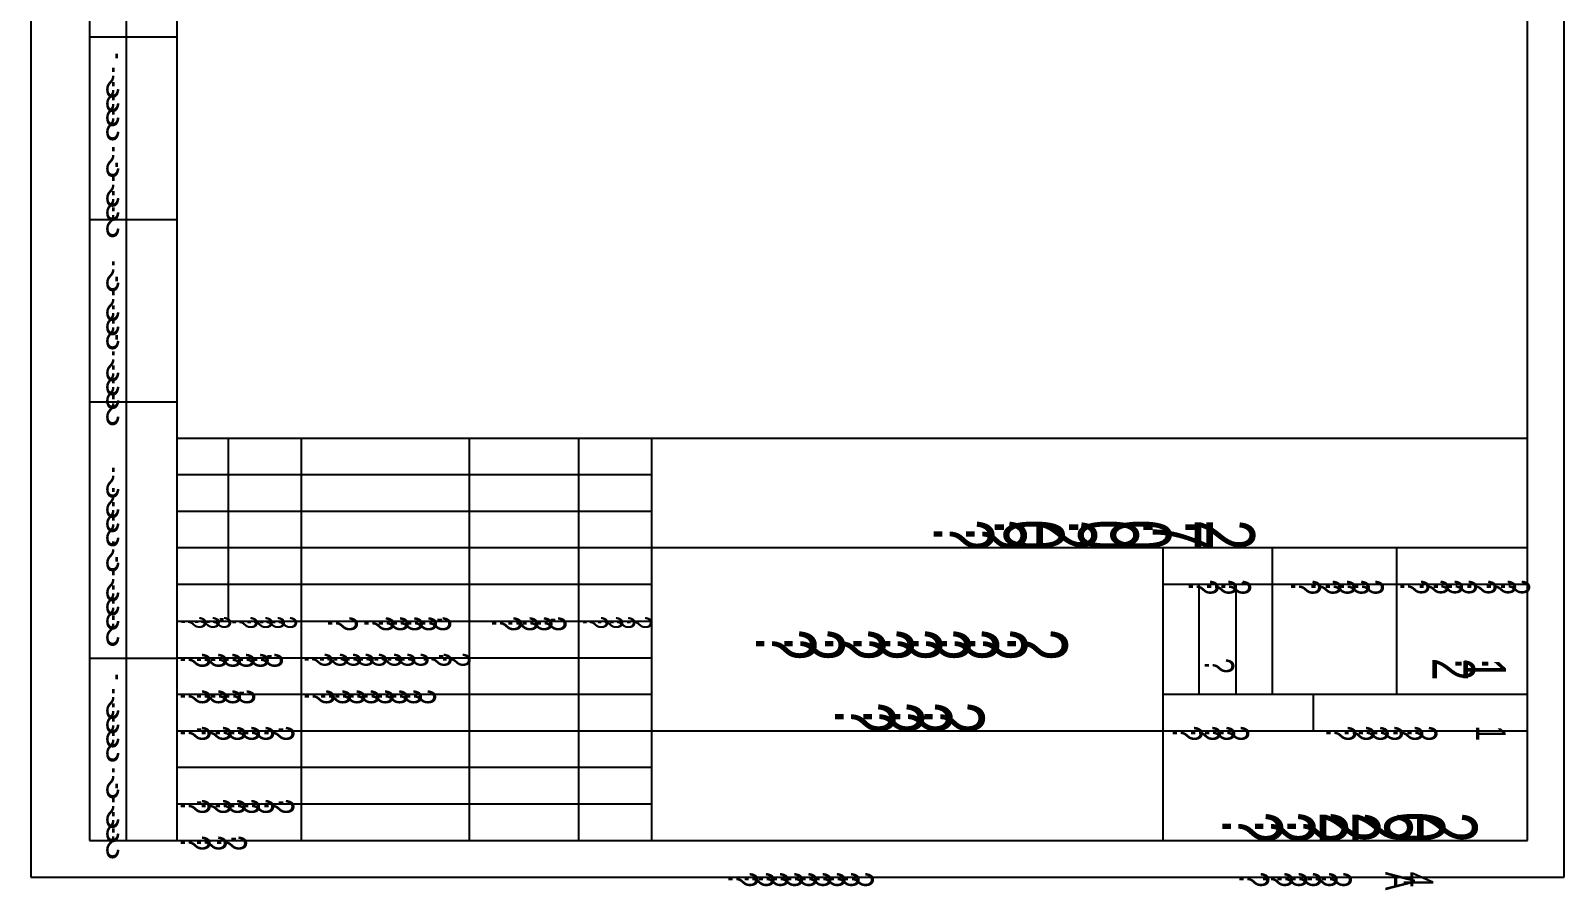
# Model space of a CAD drawing. Extents: x 0 to 74, y -1 to 105.
# Drawn here: x 0 to 74.2, y -0.6 to 41 of the extents above; entities that cross this region are included whole.
import ezdxf

# ---------------------------------------------------------------- set-up
doc = ezdxf.new("R2010")
doc.units = 0
doc.header["$MEASUREMENT"] = 0
doc.linetypes.add('atContinuous2', pattern=[0])
doc.layers.add('at_Entity', color=7, linetype='Continuous')
doc.layers.add('at_Text', color=7, linetype='Continuous')
doc.styles.get("Standard").update_dxf_attribs({"font": 'txt', "height": 1})

msp = doc.modelspace()

# ---------------------------------------------------------------- linework, layer by layer
at = {"layer": 'at_Entity', "color": 0, "linetype": 'atContinuous2'}
for p, q in [((0.03, 104.971), (0.03, 0.06)), ((74.197, 0.06), (74.197, 104.971)), ((7.088, 103.206), (7.088, 1.824)), ((72.433, 1.824), (72.433, 103.206)), ((72.433, 21.263), (7.088, 21.263)), ((7.088, 21.263), (7.088, 1.824)), ((9.57, 21.263), (9.57, 12.411)), ((13.099, 21.263), (13.099, 1.824)), ((21.233, 21.263), (21.233, 1.824)), ((26.527, 21.263), (26.527, 1.824)), ((30.056, 21.263), (30.056, 1.824)), ((30.056, 19.499), (7.088, 19.499)), ((30.056, 17.734), (7.088, 17.734)), ((30.056, 15.97), (7.088, 15.97)), ((72.433, 15.97), (30.056, 15.97)), ((54.788, 15.97), (54.788, 1.824)), ((60.081, 15.97), (60.081, 8.882)), ((66.093, 15.97), (66.093, 8.882)), ((30.056, 14.205), (7.088, 14.205)), ((60.081, 14.205), (54.788, 14.205)), ((56.523, 14.205), (56.523, 8.882)), ((58.317, 14.205), (58.317, 8.882)), ((72.433, 14.205), (60.081, 14.205)), ((30.056, 12.411), (7.088, 12.411)), ((30.056, 10.647), (7.088, 10.647)), ((30.056, 8.882), (7.088, 8.882)), ((72.433, 8.882), (54.788, 8.882)), ((62.055, 8.882), (62.055, 7.118)), ((30.056, 7.118), (7.088, 7.118)), ((54.788, 7.118), (30.056, 7.118)), ((72.433, 7.118), (54.788, 7.118)), ((30.056, 5.353), (7.088, 5.353)), ((30.056, 3.589), (7.088, 3.589)), ((7.088, 1.824), (72.433, 1.824)), ((0.03, 0.06), (74.197, 0.06))]:
    msp.add_line(p, q, dxfattribs=at)
at = {"layer": 'at_Entity', "color": 7, "linetype": 'atContinuous2'}
for p, q in [((2.871, 53.054), (2.871, 1.824)), ((4.635, 53.054), (4.635, 1.824)), ((2.871, 40.672), (7.088, 40.672)), ((2.871, 31.85), (7.088, 31.85)), ((2.871, 23.028), (7.088, 23.028)), ((2.871, 10.647), (7.088, 10.647)), ((2.871, 1.824), (7.088, 1.824))]:
    msp.add_line(p, q, dxfattribs=at)
at = {"layer": 'at_Entity', "color": 0}
for points in [[(0.03, 0.06, 0.0211, 0.0211, 0), (0.03, 104.971, 0.0211, 0.0211, 0)], [(74.197, 104.971, 0.0211, 0.0211, 0), (74.197, 0.06, 0.0211, 0.0211, 0)], [(7.088, 1.824, 0.0211, 0.0211, 0), (7.088, 103.206, 0.0211, 0.0211, 0)], [(72.433, 103.206, 0.0211, 0.0211, 0), (72.433, 1.824, 0.0211, 0.0211, 0)], [(7.088, 21.263, 0.0211, 0.0211, 0), (72.433, 21.263, 0.0211, 0.0211, 0)], [(7.088, 1.824, 0.0211, 0.0211, 0), (7.088, 21.263, 0.0211, 0.0211, 0)], [(9.57, 12.411, 0.0211, 0.0211, 0), (9.57, 21.263, 0.0211, 0.0211, 0)], [(13.099, 1.824, 0.0211, 0.0211, 0), (13.099, 21.263, 0.0211, 0.0211, 0)], [(21.233, 1.824, 0.0211, 0.0211, 0), (21.233, 21.263, 0.0211, 0.0211, 0)], [(26.527, 1.824, 0.0211, 0.0211, 0), (26.527, 21.263, 0.0211, 0.0211, 0)], [(30.056, 1.824, 0.0211, 0.0211, 0), (30.056, 21.263, 0.0211, 0.0211, 0)], [(7.088, 19.499, 0.0211, 0.0211, 0), (30.056, 19.499, 0.0211, 0.0211, 0)], [(7.088, 17.734, 0.0211, 0.0211, 0), (30.056, 17.734, 0.0211, 0.0211, 0)], [(7.088, 15.97, 0.0211, 0.0211, 0), (30.056, 15.97, 0.0211, 0.0211, 0)], [(30.056, 15.97, 0.0211, 0.0211, 0), (72.433, 15.97, 0.0211, 0.0211, 0)], [(54.788, 1.824, 0.0211, 0.0211, 0), (54.788, 15.97, 0.0211, 0.0211, 0)], [(60.081, 8.882, 0.0211, 0.0211, 0), (60.081, 15.97, 0.0211, 0.0211, 0)], [(66.093, 8.882, 0.0211, 0.0211, 0), (66.093, 15.97, 0.0211, 0.0211, 0)], [(7.088, 14.205, 0.0211, 0.0211, 0), (30.056, 14.205, 0.0211, 0.0211, 0)], [(54.788, 14.205, 0.0211, 0.0211, 0), (60.081, 14.205, 0.0211, 0.0211, 0)], [(56.523, 8.882, 0.0211, 0.0211, 0), (56.523, 14.205, 0.0211, 0.0211, 0)], [(58.317, 8.882, 0.0211, 0.0211, 0), (58.317, 14.205, 0.0211, 0.0211, 0)], [(60.081, 14.205, 0.0211, 0.0211, 0), (72.433, 14.205, 0.0211, 0.0211, 0)], [(7.088, 12.411, 0.0211, 0.0211, 0), (30.056, 12.411, 0.0211, 0.0211, 0)], [(7.088, 10.647, 0.0211, 0.0211, 0), (30.056, 10.647, 0.0211, 0.0211, 0)], [(7.088, 8.882, 0.0211, 0.0211, 0), (30.056, 8.882, 0.0211, 0.0211, 0)], [(54.788, 8.882, 0.0211, 0.0211, 0), (72.433, 8.882, 0.0211, 0.0211, 0)], [(62.055, 7.118, 0.0211, 0.0211, 0), (62.055, 8.882, 0.0211, 0.0211, 0)], [(7.088, 7.118, 0.0211, 0.0211, 0), (30.056, 7.118, 0.0211, 0.0211, 0)], [(30.056, 7.118, 0.0211, 0.0211, 0), (54.788, 7.118, 0.0211, 0.0211, 0)], [(54.788, 7.118, 0.0211, 0.0211, 0), (72.433, 7.118, 0.0211, 0.0211, 0)], [(7.088, 5.353, 0.0211, 0.0211, 0), (30.056, 5.353, 0.0211, 0.0211, 0)], [(7.088, 3.589, 0.0211, 0.0211, 0), (30.056, 3.589, 0.0211, 0.0211, 0)], [(72.433, 1.824, 0.0211, 0.0211, 0), (7.088, 1.824, 0.0211, 0.0211, 0)], [(74.197, 0.06, 0.0211, 0.0211, 0), (0.03, 0.06, 0.0211, 0.0211, 0)]]:
    msp.add_lwpolyline(points, format="xyseb", dxfattribs=at)
at = {"layer": 'at_Entity', "color": 7}
for points in [[(2.871, 1.824, 0.0211, 0.0211, 0), (2.871, 53.054, 0.0211, 0.0211, 0)], [(4.635, 1.824, 0.0211, 0.0211, 0), (4.635, 53.054, 0.0211, 0.0211, 0)], [(7.088, 40.672, 0.0211, 0.0211, 0), (2.871, 40.672, 0.0211, 0.0211, 0)], [(7.088, 31.85, 0.0211, 0.0211, 0), (2.871, 31.85, 0.0211, 0.0211, 0)], [(7.088, 23.028, 0.0211, 0.0211, 0), (2.871, 23.028, 0.0211, 0.0211, 0)], [(7.088, 10.647, 0.0211, 0.0211, 0), (2.871, 10.647, 0.0211, 0.0211, 0)], [(7.088, 1.824, 0.0211, 0.0211, 0), (2.871, 1.824, 0.0211, 0.0211, 0)]]:
    msp.add_lwpolyline(points, format="xyseb", dxfattribs=at)

# ---------------------------------------------------------------- texts
at = {"layer": 'at_Text', "color": 0, "width": 0.7}
for s, height, rotation, p in [('.', 1.436, 179.99945, (4.367, 39.865)), ('?', 1.436, 179.99945, (4.367, 39.178)), ('?', 1.436, 179.99945, (4.367, 38.491)), ('?', 1.436, 179.99945, (4.367, 37.804)), ('?', 1.436, 179.99945, (4.367, 37.117)), ('?', 1.436, 179.99945, (4.367, 35.351)), ('.', 1.436, 179.99945, (4.367, 34.599)), ('?', 1.436, 179.99945, (4.367, 33.912)), ('?', 1.436, 179.99945, (4.367, 33.225)), ('?', 1.436, 179.99945, (4.367, 32.44)), ('?', 1.436, 179.99945, (4.367, 29.828)), ('.', 1.436, 179.99945, (4.367, 29.076)), ('?', 1.436, 179.99945, (4.367, 28.389)), ('?', 1.436, 179.99945, (4.367, 27.702)), ('?', 1.436, 179.99945, (4.367, 27.015)), ('.', 1.436, 179.99945, (4.367, 26.263)), ('?', 1.436, 179.99945, (4.367, 25.478)), ('?', 1.436, 179.99945, (4.367, 24.791)), ('?', 1.436, 179.99945, (4.367, 24.137)), ('?', 1.436, 179.99945, (4.367, 23.352)), ('?', 1.436, 179.99945, (4.367, 19.853)), ('?', 1.436, 179.99945, (4.367, 18.872)), ('?', 1.436, 179.99945, (4.367, 18.185)), ('?', 1.436, 179.99945, (4.367, 17.498)), ('?', 2.907, 269.99945, (43.701, 17.353)), ('?', 2.907, 269.99945, (45.271, 17.353)), ('.', 2.907, 269.99945, (46.645, 17.353)), ('0', 2.907, 269.99945, (47.103, 17.353)), ('2', 2.907, 269.99945, (48.673, 17.353)), ('.', 2.907, 269.99945, (50.243, 17.353)), ('0', 2.907, 269.99945, (50.701, 17.353)), ('0', 2.907, 269.99945, (52.271, 17.353)), ('.', 2.907, 269.99945, (53.841, 17.353)), ('7', 2.907, 269.99945, (54.299, 17.353)), ('.', 2.907, 269.99945, (55.869, 17.353)), ('2', 2.907, 269.99945, (56.327, 17.353)), ('?', 1.436, 179.99945, (4.367, 16.288)), ('?', 1.436, 179.99945, (4.367, 14.848)), ('.', 1.436, 179.99945, (4.367, 15.535)), ('?', 1.436, 179.99945, (4.367, 14.162)), ('?', 1.436, 269.99945, (56.04, 14.447)), ('?', 1.436, 269.99945, (56.923, 14.447)), ('?', 1.436, 269.99945, (57.61, 14.447)), ('.', 1.436, 269.99945, (58.592, 14.447)), ('?', 1.436, 269.99945, (60.993, 14.447)), ('?', 1.436, 269.99945, (61.974, 14.447)), ('?', 1.436, 269.99945, (62.661, 14.447)), ('?', 1.436, 269.99945, (63.348, 14.447)), ('?', 1.436, 269.99945, (64.035, 14.447)), ('?', 1.402, 269.99945, (66.267, 14.447)), ('?', 1.402, 269.99945, (67.21, 14.447)), ('?', 1.402, 269.99945, (67.891, 14.447)), ('?', 1.402, 269.99945, (68.572, 14.447)), ('?', 1.402, 269.99945, (69.515, 14.447)), ('?', 1.402, 269.99945, (70.458, 14.447)), ('?', 1.402, 269.99945, (71.14, 14.447)), ('?', 1.436, 179.99945, (4.367, 13.475)), ('?', 1.436, 179.99945, (4.367, 12.69)), ('?', 1.195, 269.99945, (7.312, 12.681)), ('?', 1.195, 269.99945, (7.961, 12.681)), ('?', 1.195, 269.99945, (8.512, 12.681)), ('?', 1.209, 269.99945, (9.782, 12.681)), ('?', 1.209, 269.99945, (10.505, 12.681)), ('?', 1.209, 269.99945, (11.096, 12.681)), ('?', 1.209, 269.99945, (11.688, 12.681)), ('?', 1.436, 269.99945, (14.399, 12.681)), ('?', 1.436, 269.99945, (16.165, 12.681)), ('?', 1.436, 269.99945, (16.852, 12.681)), ('?', 1.436, 269.99945, (17.539, 12.681)), ('?', 1.436, 269.99945, (18.226, 12.681)), ('?', 1.436, 269.99945, (18.913, 12.681)), ('?', 1.436, 269.99945, (22.337, 12.681)), ('?', 1.436, 269.99945, (23.122, 12.681)), ('?', 1.436, 269.99945, (23.809, 12.681)), ('?', 1.436, 269.99945, (24.496, 12.681)), ('?', 1.209, 269.99945, (26.737, 12.681)), ('?', 1.209, 269.99945, (27.459, 12.681)), ('?', 1.209, 269.99945, (28.051, 12.681)), ('?', 1.209, 269.99945, (28.872, 12.681)), ('.', 1.195, 269.99945, (9.162, 12.681)), ('.', 1.436, 269.99945, (19.698, 12.681)), ('.', 1.436, 269.99945, (25.183, 12.681)), ('?', 2.907, 269.99945, (35.099, 12.055)), ('?', 2.907, 269.99945, (36.473, 12.055)), ('?', 2.907, 269.99945, (38.436, 12.055)), ('?', 2.907, 269.99945, (39.81, 12.055)), ('?', 2.907, 269.99945, (41.183, 12.055)), ('?', 2.907, 269.99945, (42.557, 12.055)), ('?', 2.907, 269.99945, (43.931, 12.055)), ('?', 2.907, 269.99945, (45.305, 12.055)), ('?', 2.907, 269.99945, (47.267, 12.055)), ('?', 1.436, 269.99945, (7.273, 10.915)), ('?', 1.436, 269.99945, (8.058, 10.915)), ('?', 1.436, 269.99945, (8.745, 10.915)), ('?', 1.436, 269.99945, (9.399, 10.915)), ('?', 1.436, 269.99945, (10.086, 10.915)), ('?', 1.436, 269.99945, (10.773, 10.915)), ('.', 1.436, 269.99945, (11.46, 10.915)), ('?', 1.334, 269.99945, (13.278, 10.915)), ('?', 1.334, 269.99945, (14.016, 10.915)), ('?', 1.334, 269.99945, (14.656, 10.915)), ('?', 1.334, 269.99945, (15.263, 10.915)), ('?', 1.334, 269.99945, (15.903, 10.915)), ('?', 1.334, 269.99945, (16.641, 10.915)), ('?', 1.334, 269.99945, (17.281, 10.915)), ('?', 1.334, 269.99945, (17.921, 10.915)), ('?', 1.334, 269.99945, (19.037, 10.915)), ('.', 1.334, 269.99945, (19.776, 10.915)), ('?', 1.334, 269.99945, (19.958, 10.915)), ('?', 1.419, 269.99945, (56.815, 10.647)), ('2', 2.067, 269.99945, (67.82, 10.647)), (':', 2.067, 269.99945, (68.942, 10.647)), ('1', 2.067, 269.99945, (69.316, 10.647)), ('.', 1.436, 179.99945, (4.367, 9.841)), ('?', 1.436, 179.99945, (4.367, 9.154)), ('?', 1.436, 269.99945, (7.273, 9.149)), ('?', 1.436, 269.99945, (8.058, 9.149)), ('?', 1.436, 269.99945, (8.745, 9.149)), ('?', 1.436, 269.99945, (9.432, 9.149)), ('.', 1.436, 269.99945, (10.119, 9.149)), ('?', 1.436, 269.99945, (13.278, 9.149)), ('?', 1.436, 269.99945, (14.063, 9.149)), ('?', 1.436, 269.99945, (14.75, 9.149)), ('?', 1.436, 269.99945, (15.436, 9.149)), ('?', 1.436, 269.99945, (16.123, 9.149)), ('?', 1.436, 269.99945, (16.81, 9.149)), ('?', 1.436, 269.99945, (17.497, 9.149)), ('?', 1.436, 269.99945, (18.184, 9.149)), ('?', 1.436, 179.99945, (4.367, 8.467)), ('?', 2.907, 269.99945, (38.926, 8.523)), ('?', 2.907, 269.99945, (40.3, 8.523)), ('?', 2.907, 269.99945, (41.674, 8.523)), ('?', 2.907, 269.99945, (43.244, 8.523)), ('?', 1.436, 179.99945, (4.367, 7.78)), ('?', 1.436, 179.99945, (4.367, 7.094)), ('?', 1.436, 269.99945, (7.273, 7.383)), ('.', 1.436, 269.99945, (8.058, 7.383)), ('?', 1.436, 269.99945, (8.287, 7.383)), ('?', 1.436, 269.99945, (8.974, 7.383)), ('?', 1.436, 269.99945, (9.661, 7.383)), ('?', 1.436, 269.99945, (10.348, 7.383)), ('?', 1.436, 269.99945, (11.329, 7.383)), ('.', 1.436, 269.99945, (12.016, 7.383)), ('?', 1.436, 269.99945, (55.262, 7.383)), ('?', 1.436, 269.99945, (56.146, 7.383)), ('?', 1.436, 269.99945, (56.833, 7.383)), ('?', 1.436, 269.99945, (57.519, 7.383)), ('?', 1.436, 269.99945, (62.695, 7.383)), ('?', 1.436, 269.99945, (63.578, 7.383)), ('?', 1.436, 269.99945, (64.265, 7.383)), ('?', 1.436, 269.99945, (64.952, 7.383)), ('?', 1.436, 269.99945, (65.934, 7.383)), ('?', 1.436, 269.99945, (66.62, 7.383)), ('1', 1.436, 269.99945, (69.936, 7.383)), ('?', 1.436, 179.99945, (4.367, 5.327)), ('.', 1.436, 179.99945, (4.367, 4.575)), ('?', 1.436, 179.99945, (4.367, 3.888)), ('?', 1.436, 269.99945, (7.273, 3.851)), ('.', 1.436, 269.99945, (8.058, 3.851)), ('?', 1.436, 269.99945, (8.287, 3.851)), ('?', 1.436, 269.99945, (8.974, 3.851)), ('?', 1.436, 269.99945, (9.661, 3.851)), ('?', 1.436, 269.99945, (10.348, 3.851)), ('?', 1.436, 269.99945, (11.329, 3.851)), ('.', 1.436, 269.99945, (12.016, 3.851)), ('?', 1.436, 179.99945, (4.367, 3.201)), ('?', 2.907, 269.99945, (57.667, 3.224)), ('?', 2.907, 269.99945, (59.237, 3.224)), ('?', 2.907, 269.99945, (60.807, 3.224)), ('2', 2.907, 269.99945, (62.377, 3.224)), ('2', 2.907, 269.99945, (63.947, 3.224)), ('0', 2.907, 269.99945, (65.517, 3.224)), ('2', 2.907, 269.99945, (67.087, 3.224)), ('?', 1.436, 179.99945, (4.367, 2.416)), ('?', 1.436, 269.99945, (7.273, 2.084)), ('?', 1.436, 269.99945, (8.058, 2.084)), ('?', 1.436, 269.99945, (9.039, 2.084)), ('.', 1.436, 269.99945, (9.726, 2.084)), ('?', 1.436, 269.99945, (33.765, 0.318)), ('?', 1.436, 269.99945, (34.55, 0.318)), ('?', 1.436, 269.99945, (35.236, 0.318)), ('?', 1.436, 269.99945, (35.923, 0.318)), ('?', 1.436, 269.99945, (36.61, 0.318)), ('?', 1.436, 269.99945, (37.297, 0.318)), ('?', 1.436, 269.99945, (37.984, 0.318)), ('?', 1.436, 269.99945, (38.671, 0.318)), ('?', 1.436, 269.99945, (39.358, 0.318)), ('?', 1.436, 269.99945, (58.49, 0.318)), ('?', 1.436, 269.99945, (59.635, 0.318)), ('?', 1.436, 269.99945, (60.322, 0.318)), ('?', 1.436, 269.99945, (61.009, 0.318)), ('?', 1.436, 269.99945, (61.794, 0.318)), ('?', 1.436, 269.99945, (62.481, 0.318)), ('A', 1.436, 269.99945, (65.555, 0.318)), ('4', 1.436, 269.99945, (66.438, 0.318))]:
    msp.add_text(s, height=height, rotation=rotation, dxfattribs=at).set_placement(p)

doc.saveas('drawing.dxf')
